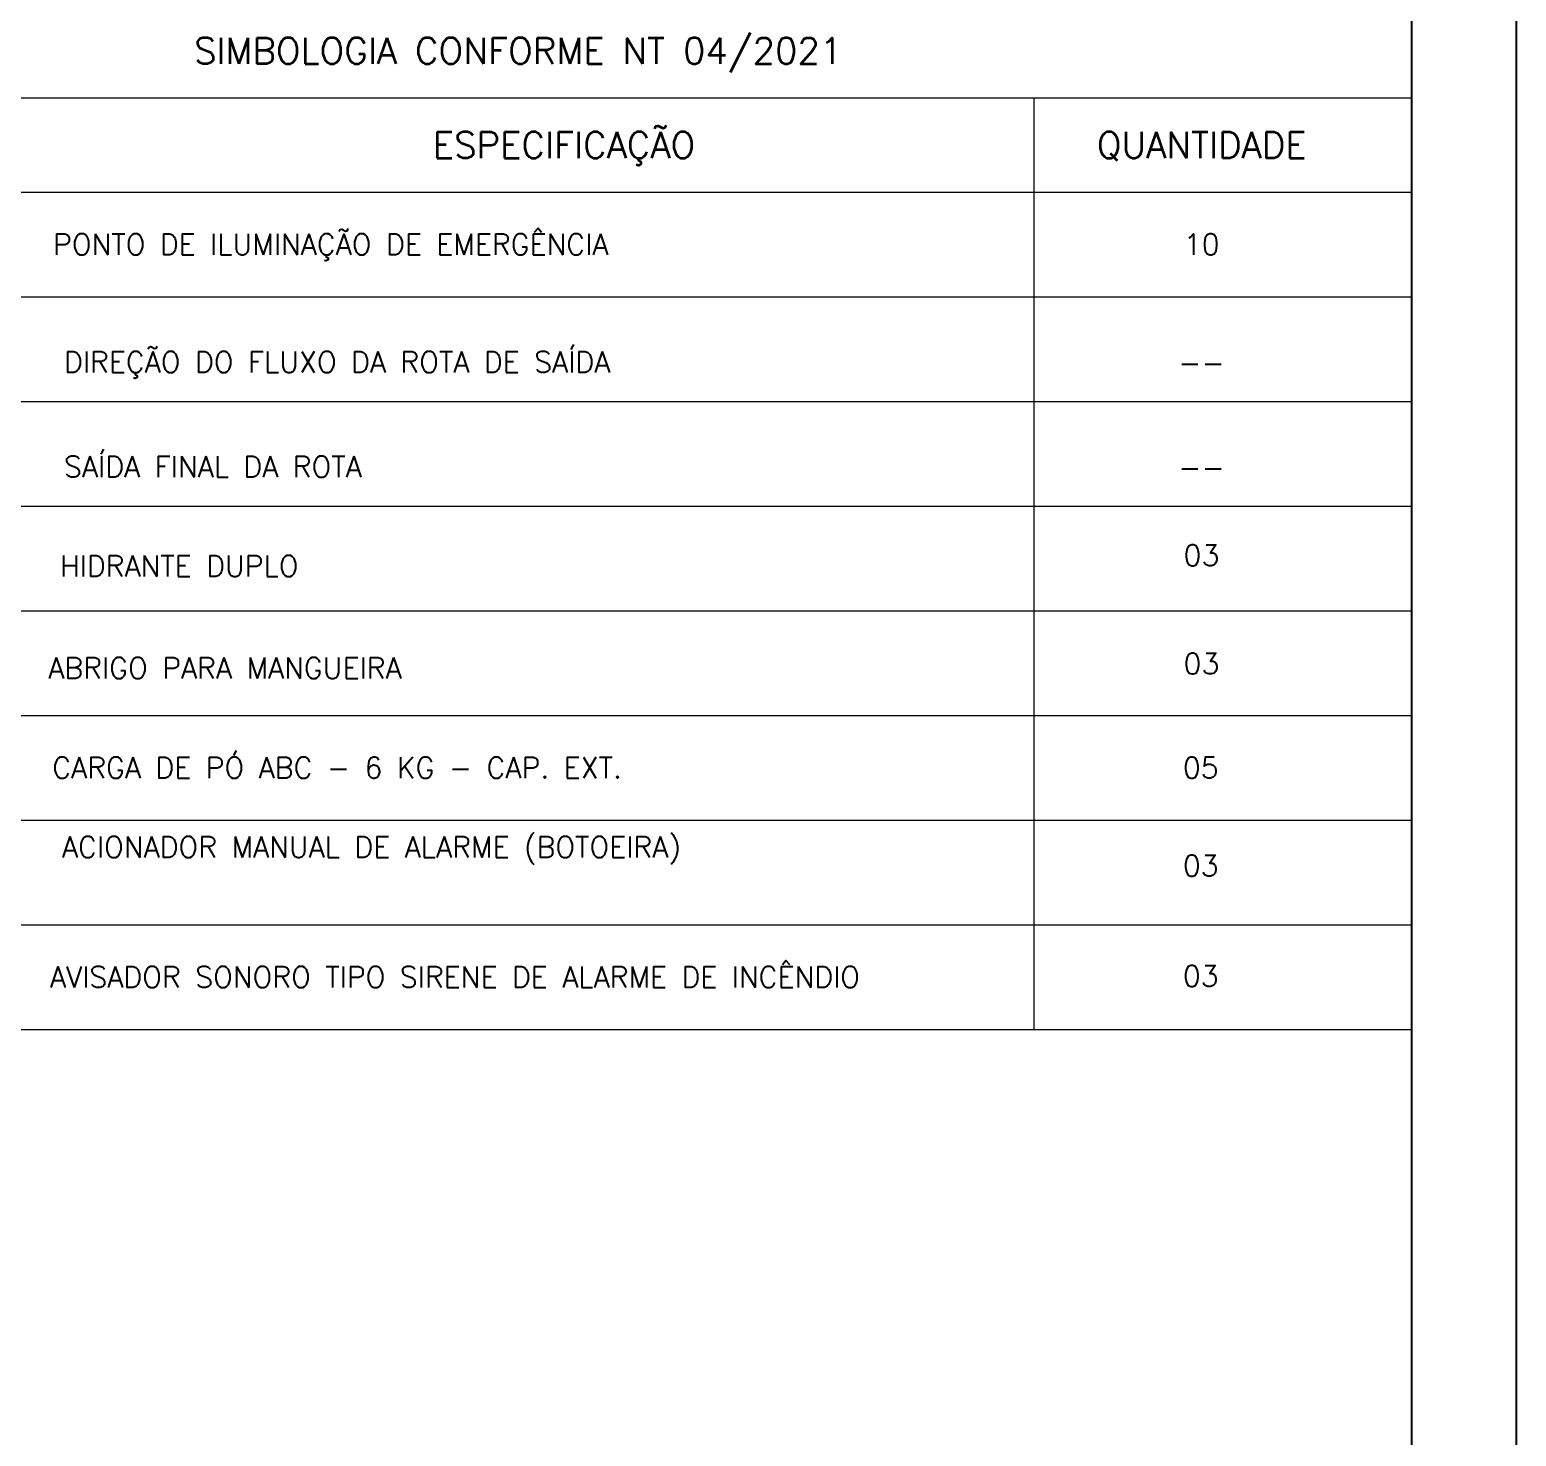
# Model space of a CAD drawing. Header units: metres. Extents: x 341 to 459, y 1341 to 1425.
# Drawn here: x 445.2 to 459.4, y 1378.17 to 1391.61 of the extents above; entities that cross this region are included whole.
import ezdxf
from ezdxf.enums import TextEntityAlignment as Align

# ---------------------------------------------------------------- set-up
doc = ezdxf.new("R2010")
doc.units = ezdxf.units.M
for name, color, linetype in [('CR80_TXT 2.0', 3, 'Continuous'), ('FRL6', 6, 'Continuous'), ('FRL7', 7, 'Continuous'), ('FRR120', 5, 'Continuous'), ('FRR175', 1, 'Continuous'), ('FRR80', 3, 'Continuous')]:
    doc.layers.add(name, color=color, linetype=linetype)
for name, color, linetype, lineweight in [('GL2', 7, 'Continuous', 9), ('GR140', 4, 'Continuous', 30), ('GR80', 3, 'Continuous', 20)]:
    doc.layers.add(name, color=color, linetype=linetype, lineweight=lineweight)
doc.styles.add('R100', font='simplex.shx', dxfattribs={"height": 2.5})
doc.styles.add('R120', font='simplex.shx', dxfattribs={"height": 3})
doc.styles.add('R140', font='simplex.shx', dxfattribs={"height": 3.5})
doc.styles.add('R80', font='simplex.shx', dxfattribs={"height": 2})

# ---------------------------------------------------------------- blocks, each defined once
blk = doc.blocks.new('A0')
at = {"layer": 'FRL6', "linetype": 'Continuous'}
blk.add_line((1179, 831), (1179, 10), dxfattribs=at)
at = {"layer": 'FRL7', "linetype": 'Continuous'}
blk.add_line((1189, 841), (1189, 0), dxfattribs=at)
at = {"layer": 'FRR120', "style": 'R120'}
for tag, p in [('FASE_DO_PROJETO', (1007, 46.29)), ('ÁREA_E/OU_SUBÁREA', (1007, 40.79)), ('TÍTULO_DO_DESENHO', (1007, 35.29)), ('SUBTÍTULO_1_DO_DESENHO', (1007, 29.79)), ('SUBTÍTULO_2_DO_DESENHO', (1007, 24.29))]:
    blk.add_attdef(tag, p, '', height=3, dxfattribs=at)
at = {"layer": 'FRR120', "style": 'R140', "width": 0.91}
for tag, p in [('NÚMERO_DA_CONTRATADA', (1035.72, 12.6)), ('NUMERO_VALE', (1100.89, 12.51))]:
    blk.add_attdef(tag, p, '', height=3.5, dxfattribs=at)
for tag, p in [('ESCALA', (1019, 14.35)), ('REVISÃO', (1171.5, 14.59))]:
    blk.add_attdef(tag, text='', height=3.5, dxfattribs=at).set_placement(p, align=Align.MIDDLE)
at = {"layer": 'FRR175', "style": 'R120'}
for tag, p in [('CLASSIFICAÇÃO', (1159.83, 67.73)), ('PROJETO', (1064.31, 53.89)), ('N_PROJ_SE', (1141.5, 53.89)), ('N_CONTRATO', (1144.87, 47.4))]:
    blk.add_attdef(tag, text='', height=3, dxfattribs=at).set_placement(p, align=Align.MIDDLE_CENTER)
at = {"layer": 'FRR80', "style": 'R80'}
for tag, p in [('8A_REV', (824, 77.07)), ('EMIS.', (834, 77.07)), ('PROJ.', (933.09, 77.07)), ('DES.', (945.15, 77.07)), ('VER.', (957.04, 77.07)), ('APR.', (969.19, 77.07)), ('AUT.', (981.1, 77.07)), ('7A_REV', (824, 71.37)), ('EMIS.', (834, 71.37)), ('PROJ.', (933.09, 71.37)), ('DES.', (945.15, 71.37)), ('VER.', (957.04, 71.37)), ('APR.', (969.19, 71.37)), ('AUT.', (981.1, 71.37)), ('6A_REV', (824, 65.67)), ('EMIS.', (834, 65.67)), ('PROJ.', (933.09, 65.67)), ('DES.', (945.15, 65.67)), ('VER.', (957.04, 65.67)), ('APR.', (969.19, 65.67)), ('AUT.', (981.1, 65.67)), ('5A_REV', (824, 59.97)), ('EMIS.', (834, 59.97)), ('PROJ.', (933.09, 59.97)), ('DES.', (945.15, 59.97)), ('VER.', (957.04, 59.97)), ('APR.', (969.19, 59.97)), ('AUT.', (981.1, 59.97)), ('4A_REV', (824, 54.27)), ('EMIS.', (834, 54.27)), ('PROJ.', (933.09, 54.27)), ('DES.', (945.15, 54.27)), ('VER.', (957.04, 54.27)), ('APR.', (969.19, 54.27)), ('AUT.', (981.1, 54.27)), ('3A_REV', (824, 48.57)), ('EMIS.', (834, 48.57)), ('PROJ.', (933.09, 48.57)), ('DES.', (945.15, 48.57)), ('VER.', (957.04, 48.57)), ('APR.', (969.19, 48.57)), ('AUT.', (981.1, 48.57)), ('2A_REV', (824, 42.87)), ('EMIS.', (834, 42.87)), ('PROJ.', (933.09, 42.87)), ('DES.', (945.15, 42.87)), ('VER.', (957.04, 42.87)), ('APR.', (969.19, 42.87)), ('AUT.', (981.1, 42.87)), ('1a_REV', (824, 37.17)), ('EMIS.', (834, 37.17)), ('PROJ.', (933.09, 37.17)), ('DES.', (945.15, 37.17)), ('VER.', (957.04, 37.17)), ('APR.', (969.19, 37.17)), ('AUT.', (981.1, 37.17))]:
    blk.add_attdef(tag, text='', height=2, dxfattribs=at).set_placement(p, align=Align.MIDDLE)
for p in [(840.61, 76.08), (840.61, 70.38), (840.61, 64.68), (840.61, 58.98), (840.61, 53.28), (840.61, 47.58), (840.61, 41.88), (840.61, 36.18)]:
    blk.add_attdef('DESCRIÇÃO_DA_REVISÃO', p, '', height=2, dxfattribs=at)
at = {"layer": 'FRR80', "style": 'R80', "width": 0.85}
for p in [(995.53, 76.9), (995.53, 71.2), (995.53, 65.5), (995.53, 59.8), (995.53, 54.1), (995.53, 48.4), (995.53, 42.7), (995.53, 37)]:
    blk.add_attdef('DATA', text='', height=2, dxfattribs=at).set_placement(p, align=Align.MIDDLE)

msp = doc.modelspace()

# ---------------------------------------------------------------- linework, layer by layer
at = {"layer": 'GL2'}
for p, q in [((440.907, 1390.957), (458.399, 1390.957)), ((454.791, 1390.957), (454.791, 1383.059)), ((440.907, 1390.057), (458.399, 1390.057)), ((440.907, 1389.057), (458.399, 1389.057)), ((440.907, 1388.058), (458.399, 1388.058)), ((440.907, 1387.058), (458.4, 1387.058)), ((440.907, 1386.058), (458.4, 1386.058)), ((440.907, 1385.058), (458.4, 1385.058)), ((440.907, 1384.059), (458.4, 1384.059)), ((440.907, 1383.059), (458.4, 1383.059)), ((454.791, 1383.059), (454.791, 1382.059)), ((440.907, 1382.059), (458.4, 1382.059))]:
    msp.add_line(p, q, dxfattribs=at)

# ---------------------------------------------------------------- block references
at = {"xscale": 0.09999999999999994, "yscale": 0.09999999999999994, "zscale": 0.09999999999999994}
msp.add_blockref('A0', (340.5, 1341.039), dxfattribs=at)

# ---------------------------------------------------------------- texts
at = {"layer": 'CR80_TXT 2.0', "style": 'R80'}
for s, p in [('HIDRANTE DUPLO', (445.487, 1386.385)), ('ABRIGO PARA MANGUEIRA', (445.375, 1385.412)), ('ACIONADOR MANUAL DE ALARME (BOTOEIRA)', (445.506, 1383.702))]:
    msp.add_text(s, height=0.2, dxfattribs=at).set_placement(p)
at = {"layer": 'GR140', "style": 'R100'}
for s, p in [('SIMBOLOGIA CONFORME NT 04/2021', (449.865, 1391.407)), ('ESPECIFICAÇÃO', (450.303, 1390.507)), ('QUANTIDADE', (456.395, 1390.507))]:
    msp.add_text(s, height=0.25, dxfattribs=at).set_placement(p, align=Align.MIDDLE_CENTER)
at = {"layer": 'GR80', "style": 'R80'}
for s, p in [('PONTO DE ILUMINAÇÃO DE EMERGÊNCIA', (445.422, 1389.557)), ('CARGA DE PÓ ABC - 6 KG - CAP. EXT. ', (445.414, 1384.558)), ('AVISADOR SONORO TIPO SIRENE DE ALARME DE INCÊNDIO', (445.391, 1382.559))]:
    msp.add_text(s, height=0.2, dxfattribs=at).set_placement(p, align=Align.MIDDLE_LEFT)
for s, p in [('10', (456.395, 1389.557)), ('--', (456.394, 1388.429)), ('--', (456.394, 1387.429)), ('03', (456.394, 1386.587)), ('03', (456.394, 1385.554)), ('05', (456.386, 1384.558)), ('03', (456.386, 1383.623)), ('03', (456.386, 1382.569))]:
    msp.add_text(s, height=0.2, dxfattribs=at).set_placement(p, align=Align.MIDDLE_CENTER)
for s, p in [('DIREÇÃO DO FLUXO DA ROTA DE SAÍDA', (445.526, 1388.334)), ('SAÍDA FINAL DA ROTA', (445.526, 1387.334))]:
    msp.add_text(s, height=0.2, dxfattribs=at).set_placement(p)

doc.saveas('drawing.dxf')
